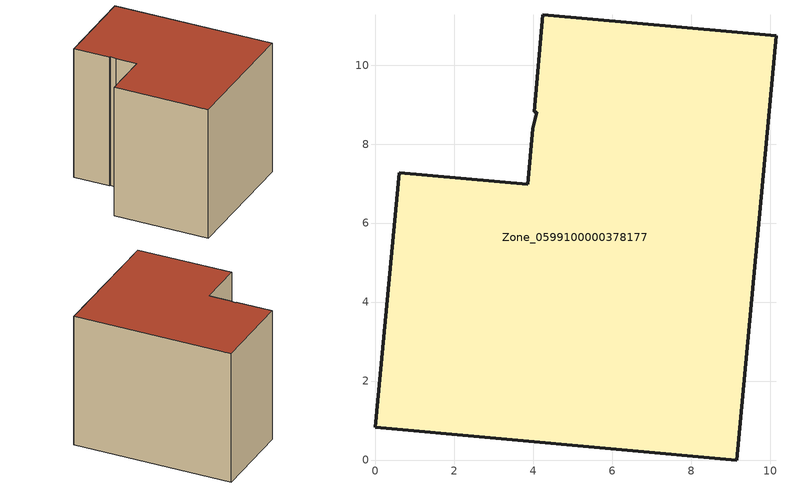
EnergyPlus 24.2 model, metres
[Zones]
Zone_0599100000378177
 floor ground (C_G): 9.14,0 0,0.83 0.6,7.28 3.86,6.99 3.98,8.39 4.09,8.81 4.02,8.81 4.24,11.27 10.14,10.74 z0
 wall outside (C_F): 0,0.83 9.14,0 10.14,10.74 4.24,11.27 4.02,8.81 4.09,8.81 3.98,8.39 3.86,6.99 0.6,7.28 0,0.83 z0:9.14
 roof outside (C_R): 4.09,8.81 3.98,8.39 3.86,6.99 0.6,7.28 0,0.83 9.14,0 10.14,10.74 4.24,11.27 4.02,8.81 z9.14
[BUILDING]
Pand.0599100000378177: North Axis=0; Terrain=City; Loads Convergence Tolerance Value=0.04; Temperature Convergence Tolerance Value=0.4; Solar Distribution=FullExterior; Maximum Number of Warmup Days=25; Minimum Number of Warmup Days=1
[Site:Location]
Rotterdam.The.Hague.AP_ZH_NLD Design_Conditions: Latitude=51.96; Longitude=4.45; Time Zone=1; Elevation=-4.5
[SITE:GROUNDTEMPERATURE:BUILDINGSURFACE]
18, 18, 18, 18, 18, 18, 18, 18, 18, 18, 18, 18
[MATERIAL] Thermal Absorptance=0.9; Solar Absorptance=0.7; Visible Absorptance=0.7
Name | Roughness | Thickness | Conductivity | Density | Specific Heat
G.TC.1992-2005 | MediumSmooth | 0.15 | 0.06 | 540 | 1210
F.TC.1992-2005 | Rough | 0.3 | 0.12 | 1920 | 840
R.TC.1992-2005 | MediumRough | 0.2 | 0.08 | 1500 | 1000
[CONSTRUCTION]
C_G: G.TC.1992-2005
C_F: F.TC.1992-2005
C_R: R.TC.1992-2005
[ZONE]
Zone_0599100000378177: Type=1; Multiplier=1; Ceiling Height=Autocalculate; Volume=Autocalculate; Floor Area=autocalculate; Part of Total Floor Area=Yes
[ZONEINFILTRATION:DESIGNFLOWRATE]
Infil_Zone_0599100000378177: Zone or ZoneList or Space or SpaceList=Zone_0599100000378177; Schedule=AlwaysOn; Design Flow Rate Calculation Method=Flow/Area; Flow Rate per Floor Area=0.0015; Constant Term Coefficient=1; Temperature Term Coefficient=0; Velocity Term Coefficient=0; Velocity Squared Term Coefficient=0
[HVACTEMPLATE:ZONE:IDEALLOADSAIRSYSTEM]
Zone_0599100000378177: Maximum Heating Supply Air Temperature=50; Minimum Cooling Supply Air Temperature=13; Maximum Heating Supply Air Humidity Ratio=0.0156; Minimum Cooling Supply Air Humidity Ratio=0.0077; Heating Limit=NoLimit; Cooling Limit=NoLimit; Dehumidification Control Type=ConstantSensibleHeatRatio; Cooling Sensible Heat Ratio=0.7; Dehumidification Setpoint=60; Humidification Control Type=None; Humidification Setpoint=30; Outdoor Air Method=None; Outdoor Air Flow Rate per Person=0.00944; Outdoor Air Flow Rate per Zone Floor Area=0; Outdoor Air Flow Rate per Zone=0; Demand Controlled Ventilation Type=None; Outdoor Air Economizer Type=NoEconomizer; Heat Recovery Type=None; Sensible Heat Recovery Effectiveness=0.7; Latent Heat Recovery Effectiveness=0.65
[ZONECONTROL:THERMOSTAT]
ThermostatControl_Zone_0599100000378177: Zone or ZoneList=Zone_0599100000378177; Control Type Schedule=DualSetpointControlType; Control 1=Thermostat_Zone_0599100000378177; Temperature Difference Between Cutout And Setpoint=0
[THERMOSTATSETPOINT:DUALSETPOINT]
Thermostat_Zone_0599100000378177: Heating Setpoint Temperature Schedule=HeatingSetpoint_Zone_0599100000378177; Cooling Setpoint Temperature Schedule=CoolingSetpoint_Zone_0599100000378177
[SCHEDULE:COMPACT]
HeatingSetpoint_Zone_0599100000378177: Through: 12/31, For: AllDays, Until: 24:00, 21
CoolingSetpoint_Zone_0599100000378177: Through: 12/31, For: AllDays, Until: 24:00, 24
DualSetpointControlType: Through: 12/31, For: AllDays, Until: 24:00, 4
AlwaysOn: Through: 12/31, For: AllDays, Until: 24:00, 1
